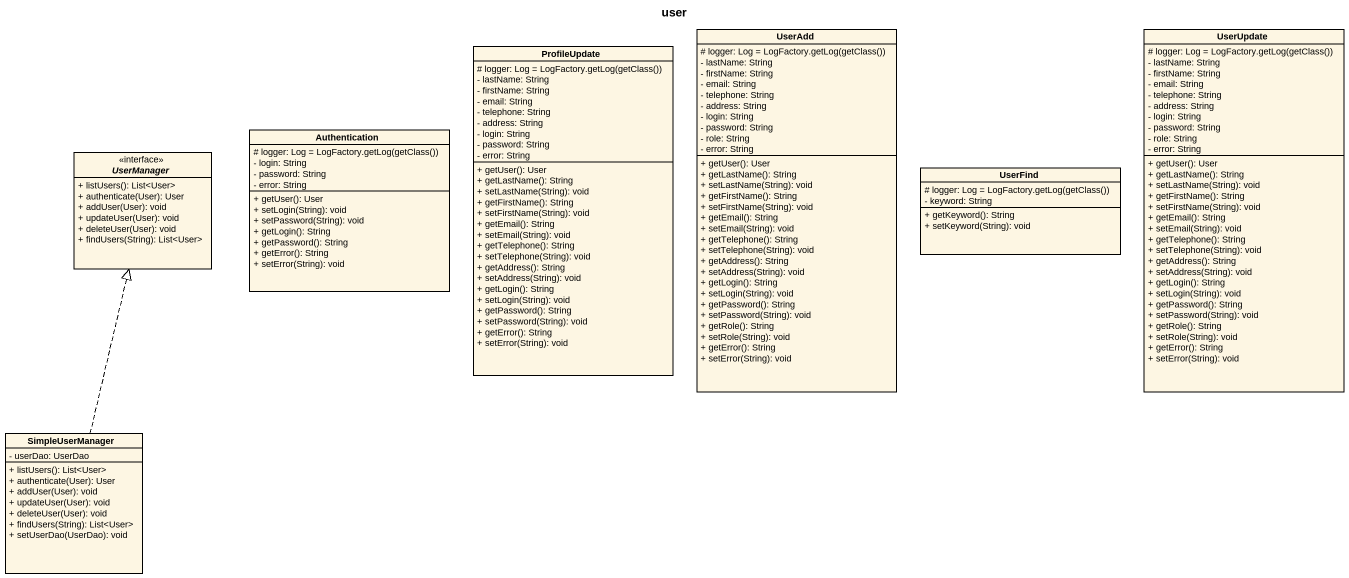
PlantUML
@startuml
title user
hide circle
hide empty members
skinparam classAttributeIconSize 0
class ProfileUpdate {
  {field} # logger: Log = LogFactory.getLog(getClass())
  - lastName: String
  - firstName: String
  - email: String
  - telephone: String
  - address: String
  - login: String
  - password: String
  - error: String
  + getUser(): User
  + getLastName(): String
  + setLastName(String): void
  + getFirstName(): String
  + setFirstName(String): void
  + getEmail(): String
  + setEmail(String): void
  + getTelephone(): String
  + setTelephone(String): void
  + getAddress(): String
  + setAddress(String): void
  + getLogin(): String
  + setLogin(String): void
  + getPassword(): String
  + setPassword(String): void
  + getError(): String
  + setError(String): void
}
class UserAdd {
  {field} # logger: Log = LogFactory.getLog(getClass())
  - lastName: String
  - firstName: String
  - email: String
  - telephone: String
  - address: String
  - login: String
  - password: String
  - role: String
  - error: String
  + getUser(): User
  + getLastName(): String
  + setLastName(String): void
  + getFirstName(): String
  + setFirstName(String): void
  + getEmail(): String
  + setEmail(String): void
  + getTelephone(): String
  + setTelephone(String): void
  + getAddress(): String
  + setAddress(String): void
  + getLogin(): String
  + setLogin(String): void
  + getPassword(): String
  + setPassword(String): void
  + getRole(): String
  + setRole(String): void
  + getError(): String
  + setError(String): void
}
class UserUpdate {
  {field} # logger: Log = LogFactory.getLog(getClass())
  - lastName: String
  - firstName: String
  - email: String
  - telephone: String
  - address: String
  - login: String
  - password: String
  - role: String
  - error: String
  + getUser(): User
  + getLastName(): String
  + setLastName(String): void
  + getFirstName(): String
  + setFirstName(String): void
  + getEmail(): String
  + setEmail(String): void
  + getTelephone(): String
  + setTelephone(String): void
  + getAddress(): String
  + setAddress(String): void
  + getLogin(): String
  + setLogin(String): void
  + getPassword(): String
  + setPassword(String): void
  + getRole(): String
  + setRole(String): void
  + getError(): String
  + setError(String): void
}
class Authentication {
  {field} # logger: Log = LogFactory.getLog(getClass())
  - login: String
  - password: String
  - error: String
  + getUser(): User
  + setLogin(String): void
  + setPassword(String): void
  + getLogin(): String
  + getPassword(): String
  + getError(): String
  + setError(String): void
}
interface UserManager <<interface>> {
  + listUsers(): List<User>
  + authenticate(User): User
  + addUser(User): void
  + updateUser(User): void
  + deleteUser(User): void
  + findUsers(String): List<User>
}
class UserFind {
  {field} # logger: Log = LogFactory.getLog(getClass())
  - keyword: String
  + getKeyword(): String
  + setKeyword(String): void
}
class SimpleUserManager {
  - userDao: UserDao
  + listUsers(): List<User>
  + authenticate(User): User
  + addUser(User): void
  + updateUser(User): void
  + deleteUser(User): void
  + findUsers(String): List<User>
  + setUserDao(UserDao): void
}
SimpleUserManager .up.|> UserManager
@enduml
